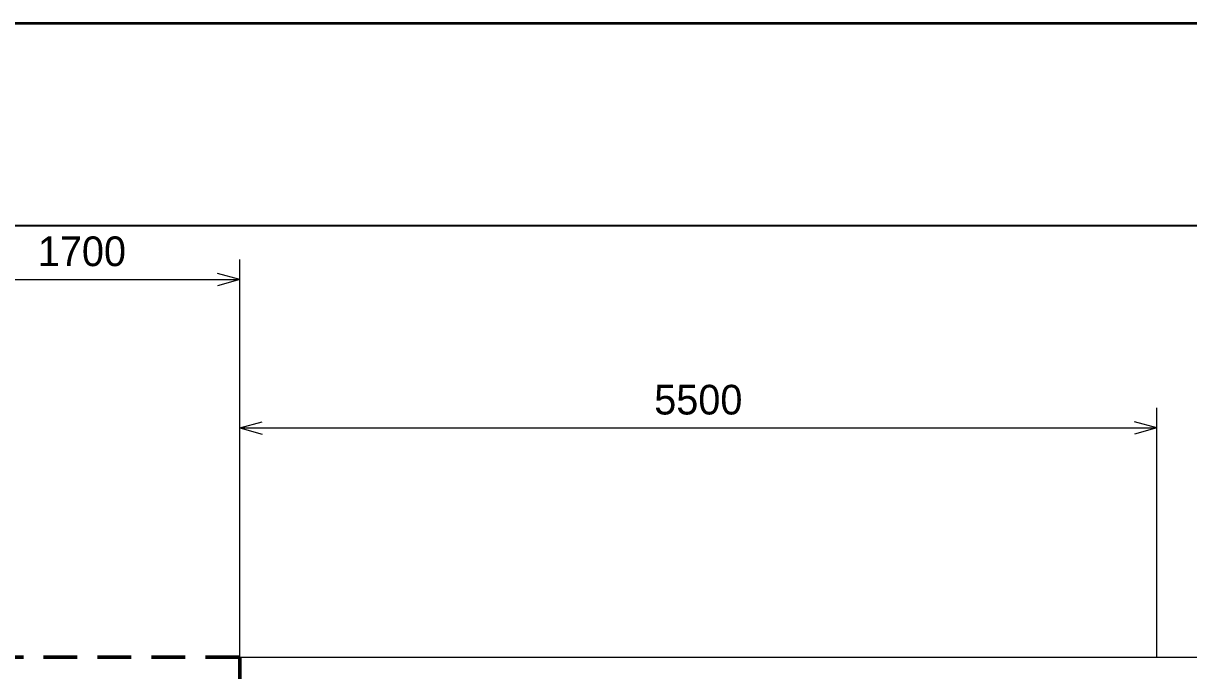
# Paper-space layout '01 Roof Support Layout' of a CAD drawing. Header units: millimetres. Extents: x 5 to 415, y 5 to 292.
# Drawn here: x 191 to 277.4, y 244 to 292 of the extents above; entities that cross this region are included whole.
import ezdxf
from ezdxf.enums import TextEntityAlignment as Align

# ---------------------------------------------------------------- set-up
doc = ezdxf.new("R2010")
doc.units = ezdxf.units.MM
doc.linetypes.add('DASHED_REVIEW', pattern=[4, 2.5, -1.5])
for name, color, linetype in [('BEAMS', 7, 'Continuous'), ('DIMENSIONS', 7, 'Continuous'), ('EXISTING', 7, 'Continuous'), ('FRAME', 7, 'Continuous'), ('TEXT', 7, 'Continuous')]:
    doc.layers.add(name, color=color, linetype=linetype)

# ---------------------------------------------------------------- blocks, each defined once
blk = doc.blocks.new('SHEET_01')
at = {"layer": 'BEAMS', "color": 7, "linetype": 'DASHED_REVIEW', "lineweight": 50}
for p, q in [((136.476, 245), (207.032, 245)), ((207.032, 245), (207.032, 208.916))]:
    blk.add_line(p, q, dxfattribs=at)
at = {"layer": 'DIMENSIONS', "color": 7, "linetype": 'Continuous', "lineweight": 13}
for p, q in [((207.032, 245), (207.032, 274.5)), ((207.032, 273), (205.382, 273.45)), ((183.596, 273), (207.032, 273)), ((207.032, 273), (205.382, 272.55)), ((207.032, 245), (207.032, 263.5)), ((275.046, 245), (275.046, 263.5)), ((207.032, 262), (208.682, 262.45)), ((207.032, 262), (275.046, 262)), ((207.032, 262), (208.682, 261.55)), ((275.046, 262), (273.396, 262.45)), ((275.046, 262), (273.396, 261.55)), ((207.032, 245), (288.5, 245))]:
    blk.add_line(p, q, dxfattribs=at)
at = {"layer": 'EXISTING', "color": 254, "lineweight": 13}
blk.add_line((206.97, 245), (206.97, 245), dxfattribs=at)
at = {"layer": 'FRAME', "color": 7, "linetype": 'Continuous', "lineweight": 35}
blk.add_line((5, 292), (415, 292), dxfattribs=at)
at = {"layer": 'FRAME', "color": 7, "linetype": 'Continuous', "lineweight": 25}
blk.add_line((15, 277), (335, 277), dxfattribs=at)
at = {"layer": 'TEXT'}
for s, p in [('1700', (195.314, 274)), ('5500', (241.039, 263))]:
    blk.add_text(s, height=2.2, dxfattribs=at).set_placement(p, align=Align.CENTER)

psp = doc.layouts.new('01 Roof Support Layout')

# ---------------------------------------------------------------- block references
psp.add_blockref('SHEET_01', (0, 0))

doc.saveas('drawing.dxf')
